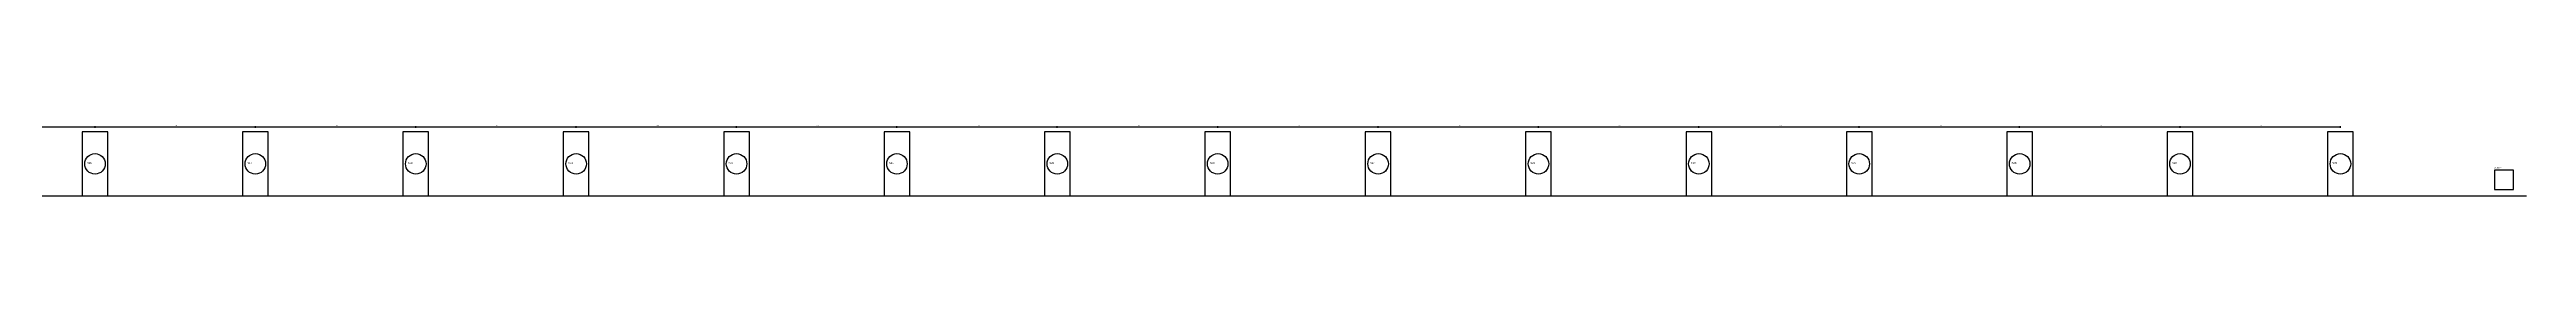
# Model space of a CAD drawing. Header units: metres. Extents: x -80 to 15130, y -59 to 255.
# Drawn here: x 7408 to 15130, y 0 to 221 of the extents above; entities that cross this region are included whole.
import ezdxf

# ---------------------------------------------------------------- set-up
doc = ezdxf.new("R2010")
doc.units = ezdxf.units.M
for name, color, linetype in [('CENTRE', 1, 'Continuous'), ('DIMENSION', 2, 'Continuous'), ('HATCH', 8, 'Continuous'), ('NOTES', 3, 'Continuous'), ('OUTLINE', 7, 'Continuous'), ('TITLE', 4, 'Continuous')]:
    doc.layers.add(name, color=color, linetype=linetype)

msp = doc.modelspace()

# ---------------------------------------------------------------- linework, layer by layer
at = {"layer": 'CENTRE'}
msp.add_line((-50, 0), (15130, 0), dxfattribs=at)
at = {"layer": 'DIMENSION', "color": 2}
for p, q in [((7050, 216), (7550, 216)), ((7550, 213), (7550, 218)), ((7550, 213), (7550, 218)), ((7550, 216), (8050, 216)), ((8050, 213), (8050, 218)), ((8050, 213), (8050, 218)), ((8050, 216), (8550, 216)), ((8550, 213), (8550, 218)), ((8550, 213), (8550, 218)), ((8550, 216), (9050, 216)), ((9050, 213), (9050, 218)), ((9050, 213), (9050, 218)), ((9050, 216), (9550, 216)), ((9550, 213), (9550, 218)), ((9550, 213), (9550, 218)), ((9550, 216), (10050, 216)), ((10050, 213), (10050, 218)), ((10050, 213), (10050, 218)), ((10050, 216), (10550, 216)), ((10550, 213), (10550, 218)), ((10550, 213), (10550, 218)), ((10550, 216), (11050, 216)), ((11050, 213), (11050, 218)), ((11050, 213), (11050, 218)), ((11050, 216), (11550, 216)), ((11550, 213), (11550, 218)), ((11550, 213), (11550, 218)), ((11550, 216), (12050, 216)), ((12050, 213), (12050, 218)), ((12050, 213), (12050, 218)), ((12050, 216), (12550, 216)), ((12550, 213), (12550, 218)), ((12550, 213), (12550, 218)), ((12550, 216), (13050, 216)), ((13050, 213), (13050, 218)), ((13050, 213), (13050, 218)), ((13050, 216), (13550, 216)), ((13550, 213), (13550, 218)), ((13550, 213), (13550, 218)), ((13550, 216), (14050, 216)), ((14050, 213), (14050, 218)), ((14050, 213), (14050, 218)), ((14050, 216), (14550, 216)), ((14550, 213), (14550, 218))]:
    msp.add_line(p, q, dxfattribs=at)
at = {"layer": 'HATCH'}
for centre in [(7550, 100), (8050, 100), (8550, 100), (9050, 100), (9550, 100), (10050, 100), (10550, 100), (11050, 100), (11550, 100), (12050, 100), (12550, 100), (13050, 100), (13550, 100), (14050, 100), (14550, 100)]:
    msp.add_circle(centre, 32, dxfattribs=at)
at = {"layer": 'OUTLINE'}
for points in [[(7510, 0), (7590, 0), (7590, 200), (7510, 200)], [(8010, 0), (8090, 0), (8090, 200), (8010, 200)], [(8510, 0), (8590, 0), (8590, 200), (8510, 200)], [(9010, 0), (9090, 0), (9090, 200), (9010, 200)], [(9510, 0), (9590, 0), (9590, 200), (9510, 200)], [(10010, 0), (10090, 0), (10090, 200), (10010, 200)], [(10510, 0), (10590, 0), (10590, 200), (10510, 200)], [(11010, 0), (11090, 0), (11090, 200), (11010, 200)], [(11510, 0), (11590, 0), (11590, 200), (11510, 200)], [(12010, 0), (12090, 0), (12090, 200), (12010, 200)], [(12510, 0), (12590, 0), (12590, 200), (12510, 200)], [(13010, 0), (13090, 0), (13090, 200), (13010, 200)], [(13510, 0), (13590, 0), (13590, 200), (13510, 200)], [(14010, 0), (14090, 0), (14090, 200), (14010, 200)], [(14510, 0), (14590, 0), (14590, 200), (14510, 200)], [(15030, 20), (15090, 20), (15090, 80), (15030, 80)]]:
    msp.add_lwpolyline(points, close=True, dxfattribs=at)

# ---------------------------------------------------------------- texts
at = {"layer": 'DIMENSION'}
for p in [(7800, 218), (8300, 218), (8800, 218), (9300, 218), (9800, 218), (10300, 218), (10800, 218), (11300, 218), (11800, 218), (12300, 218), (12800, 218), (13300, 218), (13800, 218), (14300, 218)]:
    msp.add_text('500', height=3, dxfattribs=at).set_placement(p)
at = {"layer": 'NOTES'}
msp.add_text('CUTOFF', height=4, dxfattribs=at).set_placement((15030, 85))
at = {"layer": 'TITLE'}
for s, p in [('S16', (7525, 100)), ('S17', (8025, 100)), ('S18', (8525, 100)), ('S19', (9025, 100)), ('S20', (9525, 100)), ('S21', (10025, 100)), ('S22', (10525, 100)), ('S23', (11025, 100)), ('S24', (11525, 100)), ('S25', (12025, 100)), ('S26', (12525, 100)), ('S27', (13025, 100)), ('S28', (13525, 100)), ('S29', (14025, 100)), ('S30', (14525, 100))]:
    msp.add_text(s, height=6, dxfattribs=at).set_placement(p)

doc.saveas('drawing.dxf')
